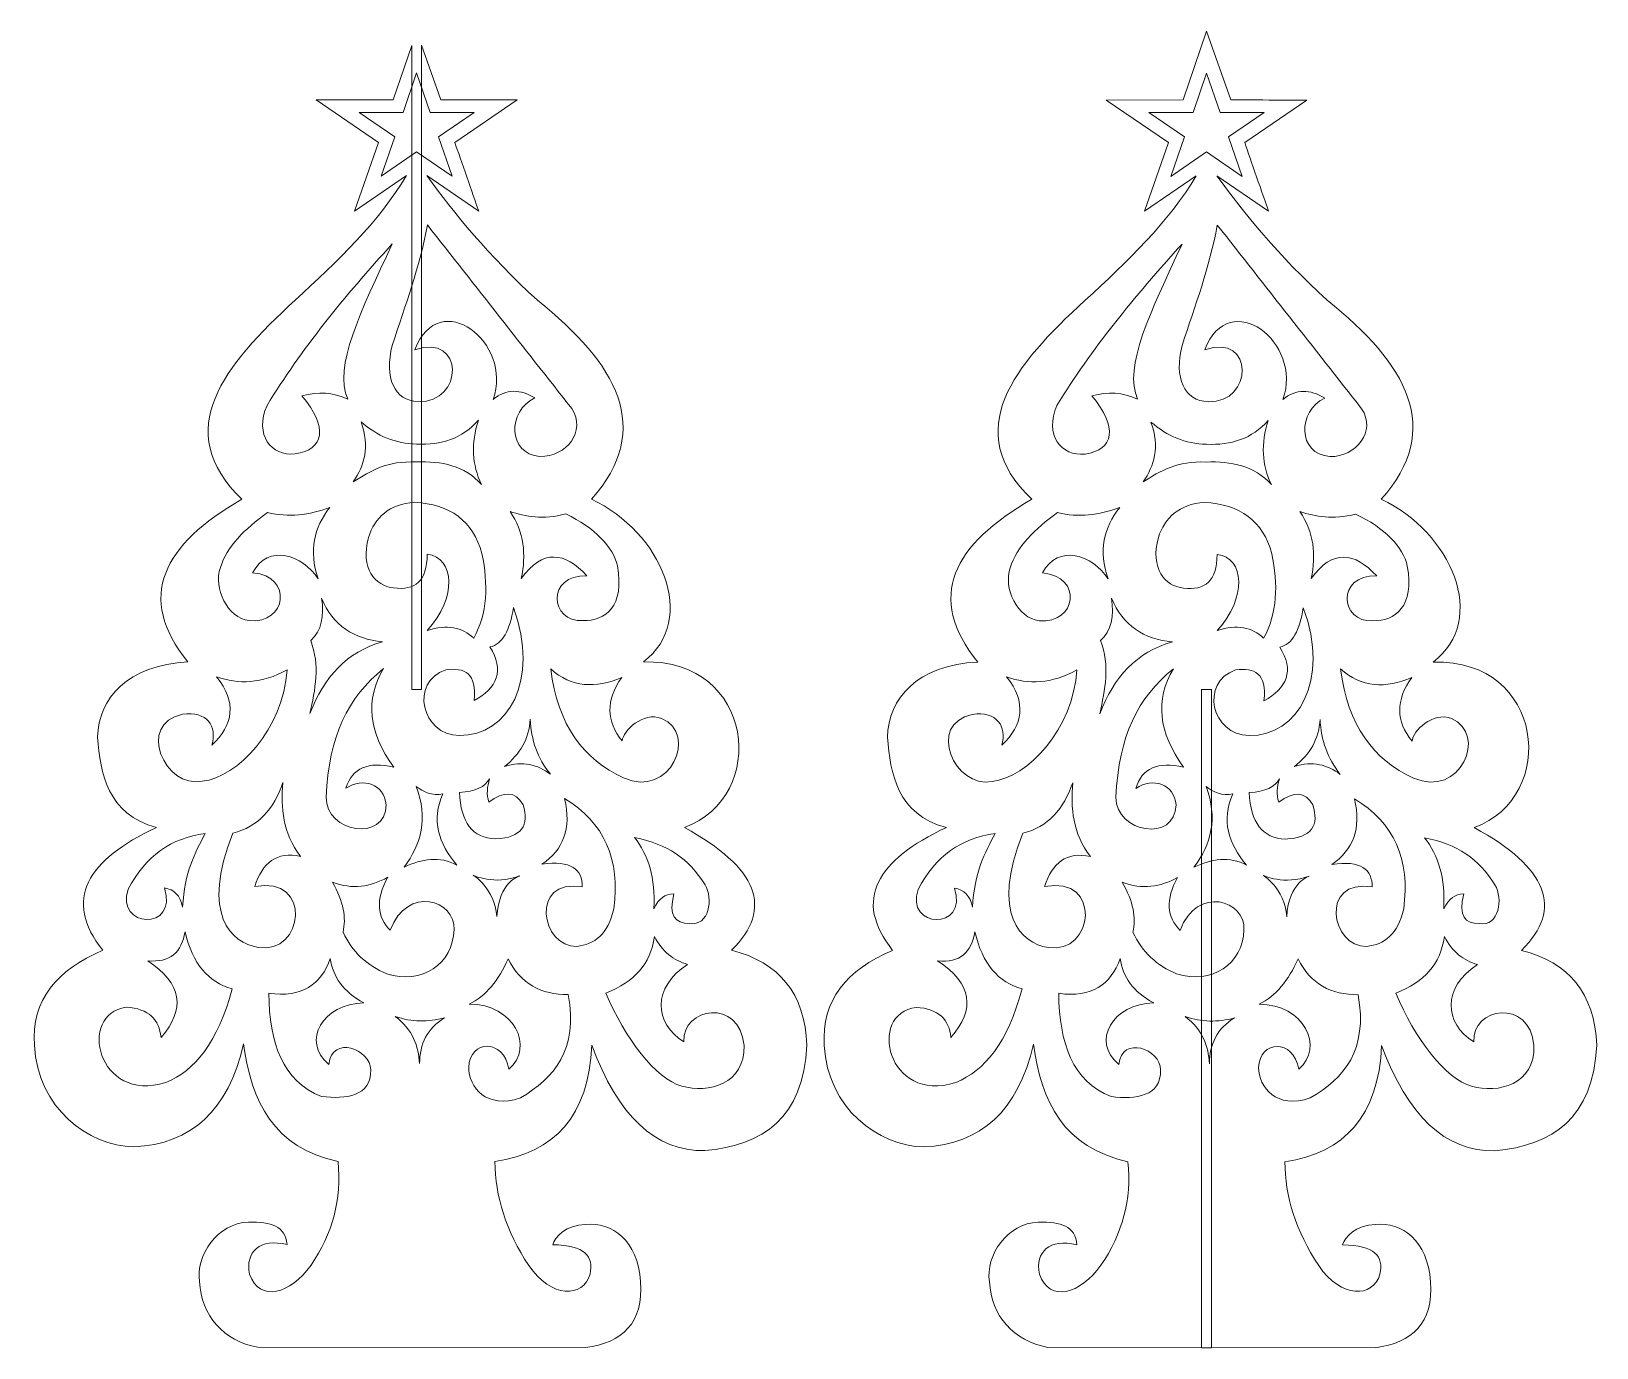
# Model space of a CAD drawing. Header units: centimetres. Extents: x -47.4 to 47.7, y -36.1 to 43.9.
import ezdxf

# ---------------------------------------------------------------- set-up
doc = ezdxf.new("R2010")
doc.units = ezdxf.units.CM
doc.header["$MEASUREMENT"] = 0
doc.layers.add('Capa 1', color=7, linetype='Continuous')

msp = doc.modelspace()

# ---------------------------------------------------------------- linework, layer by layer
at = {"layer": 'Capa 1', "color": 240, "lineweight": 9}
msp.add_lwpolyline([(23.72196, -36.0805), (24.32196, -36.0805), (24.32196, 3.9195), (23.72196, 3.9195), (23.72196, -36.0805)], close=True, dxfattribs=at)
for points, knots in [([(26.34141, 37.16217), (26.34141, 37.16217), (30.12198, 39.74125), (30.12198, 39.74125), (30.12198, 39.74125), (29.45701, 39.74125), (26.16256, 39.74825), (25.49759, 39.74825), (25.49759, 39.74825), (25.49759, 39.74825), (24.02196, 43.91951), (24.02196, 43.91951), (24.02196, 43.91951), (24.02196, 43.91951), (22.59374, 39.74825), (22.59374, 39.74825), (22.59374, 39.74825), (22.59374, 39.74825), (17.92195, 39.74125), (17.92195, 39.74125), (17.92195, 39.74125), (17.92195, 39.74125), (21.70251, 37.16217), (21.70251, 37.16217), (21.70251, 37.16217), (21.70251, 37.16217), (20.25196, 32.98071), (20.25196, 32.98071), (20.25196, 32.98071), (20.25196, 32.98071), (23.399, 35.14502), (23.399, 35.14502), (23.399, 35.14502), (21.74393, 32.34286), (19.19568, 29.92519), (16.64508, 27.57083), (16.64508, 27.57083), (12.31165, 23.62283), (9.05798, 19.64711), (13.4033, 15.47656), (13.4033, 15.47656), (8.62759, 12.74179), (6.91564, 9.53891), (10.11995, 5.58495), (10.11995, 5.58495), (6.47052, 5.40876), (4.66658, 3.38166), (4.63389, 1.01318), (4.63389, 1.01318), (4.7952, -1.18651), (5.22506, -3.66797), (8.20812, -4.47288), (8.20812, -4.47288), (4.01019, -6.44125), (2.49373, -8.85645), (4.94564, -11.93311), (4.94564, -11.93311), (2.14038, -13.12251), (0.60244, -14.96903), (0.78956, -17.71004), (0.78956, -17.71004), (0.98631, -21.50649), (4.05574, -23.8334), (6.83669, -23.88184), (6.83669, -23.88184), (10.33029, -23.70612), (12.56274, -21.68168), (13.50724, -17.62694), (13.50724, -17.62694), (13.96742, -21.13362), (15.3448, -23.9302), (19.24267, -24.77544), (19.24267, -24.77544), (19.4763, -27.06947), (18.91901, -29.16574), (17.60105, -31.0719), (17.60105, -31.0719), (16.33343, -32.83132), (14.50478, -33.36472), (13.86056, -31.61219), (13.86056, -31.61219), (13.60041, -30.26785), (14.48004, -29.40896), (16.14643, -29.82506), (16.14643, -29.82506), (16.04325, -28.68448), (15.176, -28.43036), (13.79822, -28.45353), (13.79822, -28.45353), (11.92311, -28.51671), (10.56829, -30.48229), (10.82661, -32.06936), (10.82661, -32.06936), (10.93773, -34.13465), (12.28638, -35.69091), (14.37747, -36.059), (14.37747, -36.059), (14.37747, -36.059), (34.29047, -36.08051), (34.29047, -36.08051), (34.29047, -36.08051), (36.51787, -35.78425), (37.81595, -34.58792), (37.63355, -32.06936), (37.63355, -32.06936), (37.45115, -29.5508), (35.89299, -28.43341), (34.28787, -28.59901), (34.28787, -28.59901), (33.07904, -28.61631), (32.42498, -29.36344), (32.29272, -29.83011), (32.29272, -29.83011), (34.24811, -29.86105), (34.79843, -30.5284), (34.55803, -31.61219), (34.55803, -31.61219), (34.14726, -33.07132), (32.19111, -33.09326), (30.83832, -31.0927), (30.83832, -31.0927), (29.44126, -28.99388), (28.79274, -26.87424), (28.78104, -24.77544), (28.78104, -24.77544), (32.40281, -24.24243), (34.47611, -22.01123), (34.66213, -17.71004), (34.66213, -17.71004), (36.24828, -21.9635), (38.51362, -24.17935), (41.54052, -24.11044), (41.54052, -24.11044), (45.07805, -23.79412), (47.52103, -22.12779), (47.73312, -17.71004), (47.73312, -17.71004), (47.62438, -14.53912), (46.04092, -12.66581), (43.16139, -11.93311), (43.16139, -11.93311), (45.74762, -9.39059), (44.74505, -6.90458), (40.29362, -4.47288), (40.29362, -4.47288), (45.43409, -2.59311), (44.5737, 5.78325), (37.79997, 5.58495), (37.79997, 5.58495), (41.18586, 8.18034), (38.89934, 13.4842), (34.64137, 15.47656), (34.64137, 15.47656), (38.46867, 19.76038), (36.17863, 23.73045), (31.35813, 27.57083), (31.35813, 27.57083), (28.34444, 30.33255), (26.32812, 32.82684), (24.64492, 35.14502), (24.64492, 35.14502), (24.64492, 35.14502), (27.79197, 32.98071), (27.79197, 32.98071), (27.79197, 32.98071), (27.43849, 34.01973), (26.6949, 36.12315), (26.34141, 37.16217)], [0, 0, 0, 0, 0.02325581, 0.02325581, 0.02325581, 0.02325581, 0.04651163, 0.04651163, 0.04651163, 0.04651163, 0.06976744, 0.06976744, 0.06976744, 0.06976744, 0.09302326, 0.09302326, 0.09302326, 0.09302326, 0.11627907, 0.11627907, 0.11627907, 0.11627907, 0.13953488, 0.13953488, 0.13953488, 0.13953488, 0.1627907, 0.1627907, 0.1627907, 0.1627907, 0.18604651, 0.18604651, 0.18604651, 0.18604651, 0.20930233, 0.20930233, 0.20930233, 0.20930233, 0.23255814, 0.23255814, 0.23255814, 0.23255814, 0.25581395, 0.25581395, 0.25581395, 0.25581395, 0.27906977, 0.27906977, 0.27906977, 0.27906977, 0.30232558, 0.30232558, 0.30232558, 0.30232558, 0.3255814, 0.3255814, 0.3255814, 0.3255814, 0.34883721, 0.34883721, 0.34883721, 0.34883721, 0.37209302, 0.37209302, 0.37209302, 0.37209302, 0.39534884, 0.39534884, 0.39534884, 0.39534884, 0.41860465, 0.41860465, 0.41860465, 0.41860465, 0.44186047, 0.44186047, 0.44186047, 0.44186047, 0.46511628, 0.46511628, 0.46511628, 0.46511628, 0.48837209, 0.48837209, 0.48837209, 0.48837209, 0.51162791, 0.51162791, 0.51162791, 0.51162791, 0.53488372, 0.53488372, 0.53488372, 0.53488372, 0.55813953, 0.55813953, 0.55813953, 0.55813953, 0.58139535, 0.58139535, 0.58139535, 0.58139535, 0.60465116, 0.60465116, 0.60465116, 0.60465116, 0.62790698, 0.62790698, 0.62790698, 0.62790698, 0.65116279, 0.65116279, 0.65116279, 0.65116279, 0.6744186, 0.6744186, 0.6744186, 0.6744186, 0.69767442, 0.69767442, 0.69767442, 0.69767442, 0.72093023, 0.72093023, 0.72093023, 0.72093023, 0.74418605, 0.74418605, 0.74418605, 0.74418605, 0.76744186, 0.76744186, 0.76744186, 0.76744186, 0.79069767, 0.79069767, 0.79069767, 0.79069767, 0.81395349, 0.81395349, 0.81395349, 0.81395349, 0.8372093, 0.8372093, 0.8372093, 0.8372093, 0.86046512, 0.86046512, 0.86046512, 0.86046512, 0.88372093, 0.88372093, 0.88372093, 0.88372093, 0.90697674, 0.90697674, 0.90697674, 0.90697674, 0.93023256, 0.93023256, 0.93023256, 0.93023256, 0.95348837, 0.95348837, 0.95348837, 0.95348837, 1, 1, 1, 1]), ([(-24.28307, 43.04971), (-24.28307, 43.04971), (-25.41129, 39.75463), (-25.41129, 39.75463), (-25.41129, 39.75463), (-25.41129, 39.75463), (-30.08308, 39.74763), (-30.08308, 39.74763), (-30.08308, 39.74763), (-30.08308, 39.74763), (-26.30252, 37.16855), (-26.30252, 37.16855), (-26.30252, 37.16855), (-26.30252, 37.16855), (-27.75307, 32.98709), (-27.75307, 32.98709), (-27.75307, 32.98709), (-27.75307, 32.98709), (-24.60603, 35.1514), (-24.60603, 35.1514), (-24.60603, 35.1514), (-26.2611, 32.34924), (-28.80935, 29.93157), (-31.35995, 27.57721), (-31.35995, 27.57721), (-35.69338, 23.62921), (-38.94705, 19.65349), (-34.60173, 15.48294), (-34.60173, 15.48294), (-39.37744, 12.74817), (-41.08939, 9.54529), (-37.88508, 5.59133), (-37.88508, 5.59133), (-41.53451, 5.41514), (-43.33845, 3.38804), (-43.37114, 1.01956), (-43.37114, 1.01956), (-43.20983, -1.18013), (-42.77997, -3.66159), (-39.79691, -4.4665), (-39.79691, -4.4665), (-43.99484, -6.43487), (-45.5113, -8.85007), (-43.05939, -11.92673), (-43.05939, -11.92673), (-45.86465, -13.11613), (-47.40259, -14.96265), (-47.21547, -17.70366), (-47.21547, -17.70366), (-47.01872, -21.50011), (-43.94929, -23.82702), (-41.16834, -23.87546), (-41.16834, -23.87546), (-37.67474, -23.69974), (-35.44229, -21.6753), (-34.49779, -17.62056), (-34.49779, -17.62056), (-34.03761, -21.12724), (-32.66023, -23.92382), (-28.76236, -24.76906), (-28.76236, -24.76906), (-28.52873, -27.06309), (-29.08602, -29.15936), (-30.40398, -31.06552), (-30.40398, -31.06552), (-31.6716, -32.82494), (-33.50025, -33.35834), (-34.14447, -31.60581), (-34.14447, -31.60581), (-34.40462, -30.26147), (-33.52499, -29.40258), (-31.8586, -29.81868), (-31.8586, -29.81868), (-31.96178, -28.6781), (-32.82903, -28.42398), (-34.20681, -28.44715), (-34.20681, -28.44715), (-36.08192, -28.51033), (-37.43674, -30.47591), (-37.17842, -32.06298), (-37.17842, -32.06298), (-37.0673, -34.12827), (-35.71865, -35.68453), (-33.62756, -36.05262), (-33.62756, -36.05262), (-33.62756, -36.05262), (-13.71456, -36.07413), (-13.71456, -36.07413), (-13.71456, -36.07413), (-11.48716, -35.77787), (-10.18908, -34.58154), (-10.37148, -32.06298), (-10.37148, -32.06298), (-10.55388, -29.54442), (-12.11204, -28.42703), (-13.71716, -28.59263), (-13.71716, -28.59263), (-14.92599, -28.60993), (-15.58005, -29.35706), (-15.71231, -29.82373), (-15.71231, -29.82373), (-13.75692, -29.85467), (-13.2066, -30.52202), (-13.447, -31.60581), (-13.447, -31.60581), (-13.85777, -33.06494), (-15.81392, -33.08688), (-17.16671, -31.08632), (-17.16671, -31.08632), (-18.56377, -28.9875), (-19.21229, -26.86786), (-19.22399, -24.76906), (-19.22399, -24.76906), (-15.60222, -24.23605), (-13.52892, -22.00485), (-13.3429, -17.70366), (-13.3429, -17.70366), (-11.75675, -21.95712), (-9.49141, -24.17297), (-6.46451, -24.10406), (-6.46451, -24.10406), (-2.92698, -23.78774), (-0.484, -22.12141), (-0.27191, -17.70366), (-0.27191, -17.70366), (-0.38065, -14.53274), (-1.96411, -12.65943), (-4.84364, -11.92673), (-4.84364, -11.92673), (-2.25741, -9.38421), (-3.25998, -6.8982), (-7.71141, -4.4665), (-7.71141, -4.4665), (-2.57094, -2.58673), (-3.43133, 5.78963), (-10.20506, 5.59133), (-10.20506, 5.59133), (-6.81917, 8.18672), (-9.10569, 13.49058), (-13.36366, 15.48294), (-13.36366, 15.48294), (-9.53636, 19.76676), (-11.8264, 23.73683), (-16.6469, 27.57721), (-16.6469, 27.57721), (-19.66059, 30.33893), (-21.67691, 32.83322), (-23.36011, 35.1514), (-23.36011, 35.1514), (-23.36011, 35.1514), (-20.21306, 32.98709), (-20.21306, 32.98709), (-20.21306, 32.98709), (-20.56654, 34.02611), (-21.31013, 36.12953), (-21.66362, 37.16855), (-21.66362, 37.16855), (-21.66362, 37.16855), (-17.88305, 39.74763), (-17.88305, 39.74763), (-17.88305, 39.74763), (-18.54802, 39.74763), (-21.84247, 39.75463), (-22.50744, 39.75463), (-22.50744, 39.75463), (-22.50744, 39.75463), (-23.68306, 43.07783), (-23.68306, 43.07783)], [0, 0, 0, 0, 0.02325581, 0.02325581, 0.02325581, 0.02325581, 0.04651163, 0.04651163, 0.04651163, 0.04651163, 0.06976744, 0.06976744, 0.06976744, 0.06976744, 0.09302326, 0.09302326, 0.09302326, 0.09302326, 0.11627907, 0.11627907, 0.11627907, 0.11627907, 0.13953488, 0.13953488, 0.13953488, 0.13953488, 0.1627907, 0.1627907, 0.1627907, 0.1627907, 0.18604651, 0.18604651, 0.18604651, 0.18604651, 0.20930233, 0.20930233, 0.20930233, 0.20930233, 0.23255814, 0.23255814, 0.23255814, 0.23255814, 0.25581395, 0.25581395, 0.25581395, 0.25581395, 0.27906977, 0.27906977, 0.27906977, 0.27906977, 0.30232558, 0.30232558, 0.30232558, 0.30232558, 0.3255814, 0.3255814, 0.3255814, 0.3255814, 0.34883721, 0.34883721, 0.34883721, 0.34883721, 0.37209302, 0.37209302, 0.37209302, 0.37209302, 0.39534884, 0.39534884, 0.39534884, 0.39534884, 0.41860465, 0.41860465, 0.41860465, 0.41860465, 0.44186047, 0.44186047, 0.44186047, 0.44186047, 0.46511628, 0.46511628, 0.46511628, 0.46511628, 0.48837209, 0.48837209, 0.48837209, 0.48837209, 0.51162791, 0.51162791, 0.51162791, 0.51162791, 0.53488372, 0.53488372, 0.53488372, 0.53488372, 0.55813953, 0.55813953, 0.55813953, 0.55813953, 0.58139535, 0.58139535, 0.58139535, 0.58139535, 0.60465116, 0.60465116, 0.60465116, 0.60465116, 0.62790698, 0.62790698, 0.62790698, 0.62790698, 0.65116279, 0.65116279, 0.65116279, 0.65116279, 0.6744186, 0.6744186, 0.6744186, 0.6744186, 0.69767442, 0.69767442, 0.69767442, 0.69767442, 0.72093023, 0.72093023, 0.72093023, 0.72093023, 0.74418605, 0.74418605, 0.74418605, 0.74418605, 0.76744186, 0.76744186, 0.76744186, 0.76744186, 0.79069767, 0.79069767, 0.79069767, 0.79069767, 0.81395349, 0.81395349, 0.81395349, 0.81395349, 0.8372093, 0.8372093, 0.8372093, 0.8372093, 0.86046512, 0.86046512, 0.86046512, 0.86046512, 0.88372093, 0.88372093, 0.88372093, 0.88372093, 0.90697674, 0.90697674, 0.90697674, 0.90697674, 0.93023256, 0.93023256, 0.93023256, 0.93023256, 0.95348837, 0.95348837, 0.95348837, 0.95348837, 1, 1, 1, 1]), ([(-23.68306, 43.07783), (-23.68306, 43.07783), (-23.68306, 3.92655), (-23.68306, 3.92655), (-23.68306, 3.92655), (-23.68306, 3.92655), (-24.28307, 3.92655), (-24.28307, 3.92655), (-24.28307, 3.92655), (-24.28307, 3.92655), (-24.28307, 43.04971), (-24.28307, 43.04971)], [0, 0, 0, 0, 0.25, 0.25, 0.25, 0.25, 0.5, 0.5, 0.5, 0.5, 1, 1, 1, 1]), ([(-23.98283, 41.38666), (-23.98283, 41.38666), (-23.16057, 38.98515), (-23.16057, 38.98515), (-23.16057, 38.98515), (-23.16057, 38.98515), (-20.48384, 38.99), (-20.48384, 38.99), (-20.48384, 38.99), (-20.48384, 38.99), (-22.65238, 37.51063), (-22.65238, 37.51063), (-22.65238, 37.51063), (-22.65238, 37.51063), (-21.82033, 35.11212), (-21.82033, 35.11212), (-21.82033, 35.11212), (-21.82033, 35.11212), (-23.98283, 36.59933), (-23.98283, 36.59933), (-23.98283, 36.59933), (-23.98283, 36.59933), (-26.14533, 35.11212), (-26.14533, 35.11212), (-26.14533, 35.11212), (-26.14533, 35.11212), (-25.31329, 37.51063), (-25.31329, 37.51063), (-25.31329, 37.51063), (-25.31329, 37.51063), (-27.48183, 38.99), (-27.48183, 38.99), (-27.48183, 38.99), (-27.48183, 38.99), (-24.8051, 38.98515), (-24.8051, 38.98515), (-24.8051, 38.98515), (-24.8051, 38.98515), (-23.98283, 41.38666), (-23.98283, 41.38666)], [0, 0, 0, 0, 0.09090909, 0.09090909, 0.09090909, 0.09090909, 0.18181818, 0.18181818, 0.18181818, 0.18181818, 0.27272727, 0.27272727, 0.27272727, 0.27272727, 0.36363636, 0.36363636, 0.36363636, 0.36363636, 0.45454545, 0.45454545, 0.45454545, 0.45454545, 0.54545455, 0.54545455, 0.54545455, 0.54545455, 0.63636364, 0.63636364, 0.63636364, 0.63636364, 0.72727273, 0.72727273, 0.72727273, 0.72727273, 0.81818182, 0.81818182, 0.81818182, 0.81818182, 1, 1, 1, 1]), ([(24.0222, 41.38028), (24.0222, 41.38028), (24.84446, 38.97877), (24.84446, 38.97877), (24.84446, 38.97877), (24.84446, 38.97877), (27.52119, 38.98362), (27.52119, 38.98362), (27.52119, 38.98362), (27.52119, 38.98362), (25.35265, 37.50425), (25.35265, 37.50425), (25.35265, 37.50425), (25.35265, 37.50425), (26.1847, 35.10574), (26.1847, 35.10574), (26.1847, 35.10574), (26.1847, 35.10574), (24.0222, 36.59295), (24.0222, 36.59295), (24.0222, 36.59295), (24.0222, 36.59295), (21.8597, 35.10574), (21.8597, 35.10574), (21.8597, 35.10574), (21.8597, 35.10574), (22.69174, 37.50425), (22.69174, 37.50425), (22.69174, 37.50425), (22.69174, 37.50425), (20.5232, 38.98362), (20.5232, 38.98362), (20.5232, 38.98362), (20.5232, 38.98362), (23.19993, 38.97877), (23.19993, 38.97877), (23.19993, 38.97877), (23.19993, 38.97877), (24.0222, 41.38028), (24.0222, 41.38028)], [0, 0, 0, 0, 0.09090909, 0.09090909, 0.09090909, 0.09090909, 0.18181818, 0.18181818, 0.18181818, 0.18181818, 0.27272727, 0.27272727, 0.27272727, 0.27272727, 0.36363636, 0.36363636, 0.36363636, 0.36363636, 0.45454545, 0.45454545, 0.45454545, 0.45454545, 0.54545455, 0.54545455, 0.54545455, 0.54545455, 0.63636364, 0.63636364, 0.63636364, 0.63636364, 0.72727273, 0.72727273, 0.72727273, 0.72727273, 0.81818182, 0.81818182, 0.81818182, 0.81818182, 1, 1, 1, 1]), ([(-23.32766, 32.14989), (-20.40452, 28.43016), (-17.4814, 24.71041), (-14.55826, 20.99067), (-14.55826, 20.99067), (-13.65017, 19.61717), (-14.87738, 18.06256), (-16.49085, 18.08139), (-16.49085, 18.08139), (-18.46978, 18.22735), (-18.46929, 20.85258), (-16.80255, 21.63486), (-16.80255, 21.63486), (-17.68469, 22.17748), (-18.53885, 22.2005), (-19.33779, 21.55174), (-19.33779, 21.55174), (-18.1066, 25.00467), (-22.59024, 28.46911), (-24.09652, 24.56482), (-24.09652, 24.56482), (-21.05563, 25.63154), (-21.12142, 21.3057), (-23.87831, 21.41656), (-23.87831, 21.41656), (-25.35492, 21.45739), (-25.96558, 22.87539), (-25.46802, 24.83496), (-25.46802, 24.83496), (-24.66458, 27.29376), (-23.81156, 29.55502), (-23.32766, 32.14989)], [0, 0, 0, 0, 0.11111111, 0.11111111, 0.11111111, 0.11111111, 0.22222222, 0.22222222, 0.22222222, 0.22222222, 0.33333333, 0.33333333, 0.33333333, 0.33333333, 0.44444444, 0.44444444, 0.44444444, 0.44444444, 0.55555556, 0.55555556, 0.55555556, 0.55555556, 0.66666667, 0.66666667, 0.66666667, 0.66666667, 0.77777778, 0.77777778, 0.77777778, 0.77777778, 1, 1, 1, 1]), ([(24.67737, 32.14351), (27.60051, 28.42378), (30.52363, 24.70403), (33.44677, 20.98429), (33.44677, 20.98429), (34.35486, 19.61079), (33.12765, 18.05618), (31.51418, 18.07501), (31.51418, 18.07501), (29.53525, 18.22097), (29.53574, 20.8462), (31.20248, 21.62848), (31.20248, 21.62848), (30.32034, 22.1711), (29.46618, 22.19412), (28.66724, 21.54536), (28.66724, 21.54536), (29.89843, 24.99829), (25.41479, 28.46273), (23.90851, 24.55844), (23.90851, 24.55844), (26.9494, 25.62516), (26.88361, 21.29932), (24.12672, 21.41018), (24.12672, 21.41018), (22.65011, 21.45101), (22.03945, 22.86901), (22.53701, 24.82858), (22.53701, 24.82858), (23.34045, 27.28738), (24.19347, 29.54864), (24.67737, 32.14351)], [0, 0, 0, 0, 0.11111111, 0.11111111, 0.11111111, 0.11111111, 0.22222222, 0.22222222, 0.22222222, 0.22222222, 0.33333333, 0.33333333, 0.33333333, 0.33333333, 0.44444444, 0.44444444, 0.44444444, 0.44444444, 0.55555556, 0.55555556, 0.55555556, 0.55555556, 0.66666667, 0.66666667, 0.66666667, 0.66666667, 0.77777778, 0.77777778, 0.77777778, 0.77777778, 1, 1, 1, 1]), ([(-25.46797, 30.99702), (-28.36242, 27.82337), (-31.01068, 24.58402), (-33.07364, 21.18862), (-33.07364, 21.18862), (-33.86707, 19.40803), (-32.81005, 18.06296), (-31.36963, 18.23777), (-31.36963, 18.23777), (-29.59417, 18.47838), (-29.3561, 19.87425), (-30.95404, 21.77046), (-30.95404, 21.77046), (-29.924, 22.03059), (-29.1218, 22.00069), (-28.16944, 21.56267), (-28.16944, 21.56267), (-29.05493, 23.53348), (-27.38579, 26.8748), (-25.46797, 30.99702)], [0, 0, 0, 0, 0.16666667, 0.16666667, 0.16666667, 0.16666667, 0.33333333, 0.33333333, 0.33333333, 0.33333333, 0.5, 0.5, 0.5, 0.5, 0.66666667, 0.66666667, 0.66666667, 0.66666667, 1, 1, 1, 1]), ([(22.53706, 30.99064), (19.64261, 27.81699), (16.99435, 24.57764), (14.93139, 21.18224), (14.93139, 21.18224), (14.13796, 19.40165), (15.19498, 18.05658), (16.6354, 18.23139), (16.6354, 18.23139), (18.41086, 18.472), (18.64893, 19.86787), (17.05099, 21.76408), (17.05099, 21.76408), (18.08103, 22.02421), (18.88323, 21.99431), (19.83559, 21.55629), (19.83559, 21.55629), (18.9501, 23.5271), (20.61924, 26.86842), (22.53706, 30.99064)], [0, 0, 0, 0, 0.16666667, 0.16666667, 0.16666667, 0.16666667, 0.33333333, 0.33333333, 0.33333333, 0.33333333, 0.5, 0.5, 0.5, 0.5, 0.66666667, 0.66666667, 0.66666667, 0.66666667, 1, 1, 1, 1]), ([(-27.35938, 20.17976), (-26.81495, 18.6477), (-27.16193, 17.52079), (-27.83733, 16.54315), (-27.83733, 16.54315), (-26.76669, 17.21326), (-25.80385, 17.82029), (-23.99294, 17.74843), (-23.99294, 17.74843), (-22.51272, 17.81094), (-21.05135, 17.53027), (-20.04463, 16.3769), (-20.04463, 16.3769), (-20.62164, 17.57998), (-20.69068, 18.86789), (-20.23167, 20.28364), (-20.23167, 20.28364), (-21.23435, 19.15704), (-22.4708, 18.76419), (-23.99294, 18.82901), (-23.99294, 18.82901), (-25.25598, 18.85656), (-26.37342, 19.32097), (-27.35938, 20.17976)], [0, 0, 0, 0, 0.14285714, 0.14285714, 0.14285714, 0.14285714, 0.28571429, 0.28571429, 0.28571429, 0.28571429, 0.42857143, 0.42857143, 0.42857143, 0.42857143, 0.57142857, 0.57142857, 0.57142857, 0.57142857, 0.71428571, 0.71428571, 0.71428571, 0.71428571, 1, 1, 1, 1]), ([(20.64565, 20.17338), (21.19008, 18.64132), (20.8431, 17.51441), (20.1677, 16.53677), (20.1677, 16.53677), (21.23834, 17.20688), (22.20118, 17.81391), (24.01209, 17.74205), (24.01209, 17.74205), (25.49231, 17.80456), (26.95368, 17.52389), (27.9604, 16.37052), (27.9604, 16.37052), (27.38339, 17.5736), (27.31435, 18.86151), (27.77336, 20.27726), (27.77336, 20.27726), (26.77068, 19.15066), (25.53423, 18.75781), (24.01209, 18.82263), (24.01209, 18.82263), (22.74905, 18.85018), (21.63161, 19.31459), (20.64565, 20.17338)], [0, 0, 0, 0, 0.14285714, 0.14285714, 0.14285714, 0.14285714, 0.28571429, 0.28571429, 0.28571429, 0.28571429, 0.42857143, 0.42857143, 0.42857143, 0.42857143, 0.57142857, 0.57142857, 0.57142857, 0.57142857, 0.71428571, 0.71428571, 0.71428571, 0.71428571, 1, 1, 1, 1]), ([(-23.33819, 12.13755), (-23.3602, 10.4928), (-24.06391, 9.93894), (-25.38126, 10.08823), (-25.38126, 10.08823), (-26.5109, 10.20682), (-27.42453, 11.27779), (-26.91245, 13.15581), (-26.91245, 13.15581), (-26.51729, 14.38352), (-25.66601, 15.17686), (-24.10707, 15.29622), (-24.10707, 15.29622), (-21.95583, 15.17952), (-20.55753, 14.17997), (-20.01332, 12.17912), (-20.01332, 12.17912), (-19.6257, 10.29198), (-19.68043, 8.54557), (-20.51203, 7.04631), (-20.51203, 7.04631), (-21.21484, 7.70375), (-22.13659, 7.89893), (-23.33819, 7.50349), (-23.33819, 7.50349), (-21.51804, 9.4866), (-21.66029, 11.93463), (-23.33819, 12.13755)], [0, 0, 0, 0, 0.125, 0.125, 0.125, 0.125, 0.25, 0.25, 0.25, 0.25, 0.375, 0.375, 0.375, 0.375, 0.5, 0.5, 0.5, 0.5, 0.625, 0.625, 0.625, 0.625, 0.75, 0.75, 0.75, 0.75, 1, 1, 1, 1]), ([(24.66684, 12.13117), (24.64483, 10.48642), (23.94112, 9.93256), (22.62377, 10.08185), (22.62377, 10.08185), (21.49413, 10.20044), (20.5805, 11.27141), (21.09258, 13.14943), (21.09258, 13.14943), (21.48774, 14.37714), (22.33902, 15.17048), (23.89796, 15.28984), (23.89796, 15.28984), (26.0492, 15.17314), (27.4475, 14.17359), (27.99171, 12.17274), (27.99171, 12.17274), (28.37933, 10.2856), (28.3246, 8.53919), (27.493, 7.03993), (27.493, 7.03993), (26.79019, 7.69737), (25.86844, 7.89255), (24.66684, 7.49711), (24.66684, 7.49711), (26.48699, 9.48022), (26.34474, 11.92825), (24.66684, 12.13117)], [0, 0, 0, 0, 0.125, 0.125, 0.125, 0.125, 0.25, 0.25, 0.25, 0.25, 0.375, 0.375, 0.375, 0.375, 0.5, 0.5, 0.5, 0.5, 0.625, 0.625, 0.625, 0.625, 0.75, 0.75, 0.75, 0.75, 1, 1, 1, 1]), ([(-29.26067, 14.98459), (-30.21895, 13.76923), (-30.5606, 12.3556), (-29.96723, 10.64145), (-29.96723, 10.64145), (-30.92312, 12.11689), (-33.00119, 12.80262), (-33.95708, 11.0155), (-33.95708, 11.0155), (-31.4565, 10.79383), (-31.89537, 7.88843), (-34.15352, 8.10315), (-34.15352, 8.10315), (-35.47446, 8.24996), (-36.36169, 10.10303), (-35.91043, 11.32718), (-35.91043, 11.32718), (-35.53009, 12.59334), (-34.4275, 13.68375), (-33.0427, 14.67284), (-33.0427, 14.67284), (-31.78201, 14.3675), (-30.52132, 14.5141), (-29.26067, 14.98459)], [0, 0, 0, 0, 0.14285714, 0.14285714, 0.14285714, 0.14285714, 0.28571429, 0.28571429, 0.28571429, 0.28571429, 0.42857143, 0.42857143, 0.42857143, 0.42857143, 0.57142857, 0.57142857, 0.57142857, 0.57142857, 0.71428571, 0.71428571, 0.71428571, 0.71428571, 1, 1, 1, 1]), ([(-18.3094, 14.73507), (-17.45223, 13.49711), (-17.31703, 12.12165), (-17.62362, 10.66207), (-17.62362, 10.66207), (-16.32344, 12.47268), (-14.9894, 12.28727), (-13.63377, 10.82832), (-13.63377, 10.82832), (-16.12743, 10.91838), (-15.87807, 7.97445), (-13.88313, 8.10605), (-13.88313, 8.10605), (-12.50548, 8.06689), (-11.32631, 8.99024), (-11.78431, 11.43095), (-11.78431, 11.43095), (-12.01482, 12.5637), (-13.16774, 13.75472), (-14.92215, 14.58959), (-14.92215, 14.58959), (-16.32681, 14.22476), (-17.34957, 14.43274), (-18.3094, 14.73507)], [0, 0, 0, 0, 0.14285714, 0.14285714, 0.14285714, 0.14285714, 0.28571429, 0.28571429, 0.28571429, 0.28571429, 0.42857143, 0.42857143, 0.42857143, 0.42857143, 0.57142857, 0.57142857, 0.57142857, 0.57142857, 0.71428571, 0.71428571, 0.71428571, 0.71428571, 1, 1, 1, 1]), ([(18.74436, 14.97821), (17.78608, 13.76285), (17.44443, 12.34922), (18.0378, 10.63507), (18.0378, 10.63507), (17.08191, 12.11051), (15.00384, 12.79624), (14.04795, 11.00912), (14.04795, 11.00912), (16.54853, 10.78745), (16.10966, 7.88205), (13.85151, 8.09677), (13.85151, 8.09677), (12.53057, 8.24358), (11.64334, 10.09665), (12.0946, 11.3208), (12.0946, 11.3208), (12.47494, 12.58696), (13.57753, 13.67737), (14.96233, 14.66646), (14.96233, 14.66646), (16.22302, 14.36112), (17.48371, 14.50772), (18.74436, 14.97821)], [0, 0, 0, 0, 0.14285714, 0.14285714, 0.14285714, 0.14285714, 0.28571429, 0.28571429, 0.28571429, 0.28571429, 0.42857143, 0.42857143, 0.42857143, 0.42857143, 0.57142857, 0.57142857, 0.57142857, 0.57142857, 0.71428571, 0.71428571, 0.71428571, 0.71428571, 1, 1, 1, 1]), ([(29.69563, 14.72869), (30.5528, 13.49073), (30.688, 12.11527), (30.38141, 10.65569), (30.38141, 10.65569), (31.68159, 12.4663), (33.01563, 12.28089), (34.37126, 10.82194), (34.37126, 10.82194), (31.8776, 10.912), (32.12696, 7.96807), (34.1219, 8.09967), (34.1219, 8.09967), (35.49955, 8.06051), (36.67872, 8.98386), (36.22072, 11.42457), (36.22072, 11.42457), (35.99021, 12.55732), (34.83729, 13.74834), (33.08288, 14.58321), (33.08288, 14.58321), (31.67822, 14.21838), (30.65546, 14.42636), (29.69563, 14.72869)], [0, 0, 0, 0, 0.14285714, 0.14285714, 0.14285714, 0.14285714, 0.28571429, 0.28571429, 0.28571429, 0.28571429, 0.42857143, 0.42857143, 0.42857143, 0.42857143, 0.57142857, 0.57142857, 0.57142857, 0.57142857, 0.71428571, 0.71428571, 0.71428571, 0.71428571, 1, 1, 1, 1]), ([(-29.75953, 9.47746), (-29.60185, 8.39089), (-29.75091, 7.48843), (-30.4245, 6.90068), (-30.4245, 6.90068), (-29.83316, 5.38049), (-30.15792, 3.91759), (-30.46607, 2.45365), (-30.46607, 2.45365), (-29.62478, 4.66611), (-28.23191, 6.21214), (-26.06061, 6.81755), (-26.06061, 6.81755), (-27.79603, 6.99019), (-29.07698, 7.80857), (-29.75953, 9.47746)], [0, 0, 0, 0, 0.2, 0.2, 0.2, 0.2, 0.4, 0.4, 0.4, 0.4, 0.6, 0.6, 0.6, 0.6, 1, 1, 1, 1]), ([(-18.10167, 8.89578), (-18.31889, 7.5255), (-18.76422, 6.65714), (-19.53552, 6.50601), (-19.53552, 6.50601), (-18.61578, 5.09155), (-19.11145, 3.97899), (-20.49142, 3.24346), (-20.49142, 3.24346), (-20.31677, 4.90968), (-21.07335, 5.27628), (-22.21621, 5.11368), (-22.21621, 5.11368), (-24.41894, 4.35863), (-23.69162, 1.15151), (-21.38499, 1.12383), (-21.38499, 1.12383), (-18.44259, 1.1002), (-16.46542, 4.45848), (-18.10167, 8.89578)], [0, 0, 0, 0, 0.16666667, 0.16666667, 0.16666667, 0.16666667, 0.33333333, 0.33333333, 0.33333333, 0.33333333, 0.5, 0.5, 0.5, 0.5, 0.66666667, 0.66666667, 0.66666667, 0.66666667, 1, 1, 1, 1]), ([(18.2455, 9.47108), (18.40318, 8.38451), (18.25412, 7.48205), (17.58053, 6.8943), (17.58053, 6.8943), (18.17187, 5.37411), (17.84711, 3.91121), (17.53896, 2.44727), (17.53896, 2.44727), (18.38025, 4.65973), (19.77312, 6.20576), (21.94442, 6.81117), (21.94442, 6.81117), (20.209, 6.98381), (18.92805, 7.80219), (18.2455, 9.47108)], [0, 0, 0, 0, 0.2, 0.2, 0.2, 0.2, 0.4, 0.4, 0.4, 0.4, 0.6, 0.6, 0.6, 0.6, 1, 1, 1, 1]), ([(29.90336, 8.8894), (29.68614, 7.51912), (29.24081, 6.65076), (28.46951, 6.49963), (28.46951, 6.49963), (29.38925, 5.08517), (28.89358, 3.97261), (27.51361, 3.23708), (27.51361, 3.23708), (27.68826, 4.9033), (26.93168, 5.2699), (25.78882, 5.1073), (25.78882, 5.1073), (23.58609, 4.35225), (24.31341, 1.14513), (26.62004, 1.11745), (26.62004, 1.11745), (29.56244, 1.09382), (31.53961, 4.4521), (29.90336, 8.8894)], [0, 0, 0, 0, 0.16666667, 0.16666667, 0.16666667, 0.16666667, 0.33333333, 0.33333333, 0.33333333, 0.33333333, 0.5, 0.5, 0.5, 0.5, 0.66666667, 0.66666667, 0.66666667, 0.66666667, 1, 1, 1, 1]), ([(-31.85835, 5.11344), (-33.40337, 4.26638), (-34.81578, 4.2149), (-36.13914, 4.69783), (-36.13914, 4.69783), (-34.90993, 3.13952), (-35.11012, 1.76759), (-36.43007, 0.54173), (-36.43007, 0.54173), (-36.0973, 1.68096), (-36.72122, 2.63046), (-38.21721, 2.41197), (-38.21721, 2.41197), (-41.02949, 1.83015), (-39.29084, -2.1182), (-37.01193, -1.66103), (-37.01193, -1.66103), (-34.85227, -1.42192), (-32.0992, 1.50773), (-31.85835, 5.11344)], [0, 0, 0, 0, 0.16666667, 0.16666667, 0.16666667, 0.16666667, 0.33333333, 0.33333333, 0.33333333, 0.33333333, 0.5, 0.5, 0.5, 0.5, 0.66666667, 0.66666667, 0.66666667, 0.66666667, 1, 1, 1, 1]), ([(-25.99833, 5.18665), (-27.11949, 3.30243), (-26.9136, 1.30771), (-25.3749, -0.79816), (-25.3749, -0.79816), (-26.91839, -0.44447), (-27.90434, -0.83317), (-28.28419, -2.08654), (-28.28419, -2.08654), (-27.23633, -1.38792), (-25.95166, -1.82921), (-25.83208, -3.08402), (-25.83208, -3.08402), (-25.88059, -5.39066), (-29.48254, -4.78803), (-29.48946, -2.62684), (-29.48946, -2.62684), (-29.31612, 1.13429), (-28.16671, 3.42057), (-25.99833, 5.18665)], [0, 0, 0, 0, 0.16666667, 0.16666667, 0.16666667, 0.16666667, 0.33333333, 0.33333333, 0.33333333, 0.33333333, 0.5, 0.5, 0.5, 0.5, 0.66666667, 0.66666667, 0.66666667, 0.66666667, 1, 1, 1, 1]), ([(-11.51429, 4.65657), (-13.11159, 3.96896), (-14.57185, 4.03498), (-15.83665, 5.17609), (-15.83665, 5.17609), (-15.41137, 1.74125), (-13.83064, -0.34551), (-11.41041, -1.45293), (-11.41041, -1.45293), (-8.54961, -2.7275), (-6.87333, 1.22437), (-9.09338, 2.16292), (-9.09338, 2.16292), (-10.23861, 2.6032), (-11.43616, 1.4005), (-11.49351, 0.79139), (-11.49351, 0.79139), (-12.47343, 1.98821), (-12.50147, 3.26584), (-11.51429, 4.65657)], [0, 0, 0, 0, 0.16666667, 0.16666667, 0.16666667, 0.16666667, 0.33333333, 0.33333333, 0.33333333, 0.33333333, 0.5, 0.5, 0.5, 0.5, 0.66666667, 0.66666667, 0.66666667, 0.66666667, 1, 1, 1, 1]), ([(16.14668, 5.10706), (14.60166, 4.26), (13.18925, 4.20852), (11.86589, 4.69145), (11.86589, 4.69145), (13.0951, 3.13314), (12.89491, 1.76121), (11.57496, 0.53535), (11.57496, 0.53535), (11.90773, 1.67458), (11.28381, 2.62408), (9.78782, 2.40559), (9.78782, 2.40559), (6.97554, 1.82377), (8.71419, -2.12458), (10.9931, -1.66741), (10.9931, -1.66741), (13.15276, -1.4283), (15.90583, 1.50135), (16.14668, 5.10706)], [0, 0, 0, 0, 0.16666667, 0.16666667, 0.16666667, 0.16666667, 0.33333333, 0.33333333, 0.33333333, 0.33333333, 0.5, 0.5, 0.5, 0.5, 0.66666667, 0.66666667, 0.66666667, 0.66666667, 1, 1, 1, 1]), ([(22.0067, 5.18027), (20.88554, 3.29605), (21.09143, 1.30133), (22.63013, -0.80454), (22.63013, -0.80454), (21.08664, -0.45085), (20.10069, -0.83955), (19.72084, -2.09292), (19.72084, -2.09292), (20.7687, -1.3943), (22.05337, -1.83559), (22.17295, -3.0904), (22.17295, -3.0904), (22.12444, -5.39704), (18.52249, -4.79441), (18.51557, -2.63322), (18.51557, -2.63322), (18.68891, 1.12791), (19.83832, 3.41419), (22.0067, 5.18027)], [0, 0, 0, 0, 0.16666667, 0.16666667, 0.16666667, 0.16666667, 0.33333333, 0.33333333, 0.33333333, 0.33333333, 0.5, 0.5, 0.5, 0.5, 0.66666667, 0.66666667, 0.66666667, 0.66666667, 1, 1, 1, 1]), ([(36.49074, 4.65019), (34.89344, 3.96258), (33.43318, 4.0286), (32.16838, 5.16971), (32.16838, 5.16971), (32.59366, 1.73487), (34.17439, -0.35189), (36.59462, -1.45931), (36.59462, -1.45931), (39.45542, -2.73388), (41.1317, 1.21799), (38.91165, 2.15654), (38.91165, 2.15654), (37.76642, 2.59682), (36.56887, 1.39412), (36.51152, 0.78501), (36.51152, 0.78501), (35.5316, 1.98183), (35.50356, 3.25946), (36.49074, 4.65019)], [0, 0, 0, 0, 0.16666667, 0.16666667, 0.16666667, 0.16666667, 0.33333333, 0.33333333, 0.33333333, 0.33333333, 0.5, 0.5, 0.5, 0.5, 0.66666667, 0.66666667, 0.66666667, 0.66666667, 1, 1, 1, 1]), ([(-17.08351, 2.11111), (-17.14347, 0.92546), (-17.69544, -0.01422), (-18.64205, -0.75662), (-18.64205, -0.75662), (-17.53531, -0.41018), (-16.63166, -0.63895), (-15.85745, -1.23458), (-15.85745, -1.23458), (-16.6359, -0.26158), (-17.02552, 0.86102), (-17.08351, 2.11111)], [0, 0, 0, 0, 0.25, 0.25, 0.25, 0.25, 0.5, 0.5, 0.5, 0.5, 1, 1, 1, 1]), ([(30.92152, 2.10473), (30.86156, 0.91908), (30.30959, -0.0206), (29.36298, -0.763), (29.36298, -0.763), (30.46972, -0.41656), (31.37337, -0.64533), (32.14758, -1.24096), (32.14758, -1.24096), (31.36913, -0.26796), (30.97951, 0.85464), (30.92152, 2.10473)], [0, 0, 0, 0, 0.25, 0.25, 0.25, 0.25, 0.5, 0.5, 0.5, 0.5, 1, 1, 1, 1]), ([(-32.1182, -1.73808), (-32.23299, -3.27749), (-32.14494, -4.79842), (-31.03761, -6.22669), (-31.03761, -6.22669), (-32.4906, -5.90337), (-33.36675, -6.60543), (-33.82221, -8.05537), (-33.82221, -8.05537), (-30.29991, -7.34436), (-30.81943, -12.2298), (-33.61439, -11.7543), (-33.61439, -11.7543), (-35.26273, -11.48925), (-37.1121, -9.74101), (-35.15215, -4.8136), (-35.15215, -4.8136), (-33.61851, -4.42685), (-32.65435, -3.34398), (-32.1182, -1.73808)], [0, 0, 0, 0, 0.16666667, 0.16666667, 0.16666667, 0.16666667, 0.33333333, 0.33333333, 0.33333333, 0.33333333, 0.5, 0.5, 0.5, 0.5, 0.66666667, 0.66666667, 0.66666667, 0.66666667, 1, 1, 1, 1]), ([(-19.55645, -1.50453), (-19.81935, -1.9949), (-20.40181, -2.28868), (-21.38513, -2.33575), (-21.38513, -2.33575), (-21.3037, -4.14827), (-20.59382, -5.12273), (-19.1824, -5.16192), (-19.1824, -5.16192), (-17.57485, -5.08376), (-17.13259, -4.32574), (-17.51997, -3.08385), (-17.51997, -3.08385), (-17.98181, -2.2494), (-18.69282, -2.25581), (-19.59801, -2.9176), (-19.59801, -2.9176), (-19.74881, -2.46516), (-19.69671, -1.98475), (-19.55645, -1.50453)], [0, 0, 0, 0, 0.16666667, 0.16666667, 0.16666667, 0.16666667, 0.33333333, 0.33333333, 0.33333333, 0.33333333, 0.5, 0.5, 0.5, 0.5, 0.66666667, 0.66666667, 0.66666667, 0.66666667, 1, 1, 1, 1]), ([(15.88683, -1.74446), (15.77204, -3.28387), (15.86009, -4.8048), (16.96742, -6.23307), (16.96742, -6.23307), (15.51443, -5.90975), (14.63828, -6.61181), (14.18282, -8.06175), (14.18282, -8.06175), (17.70512, -7.35074), (17.1856, -12.23618), (14.39064, -11.76068), (14.39064, -11.76068), (12.7423, -11.49563), (10.89293, -9.74739), (12.85288, -4.81998), (12.85288, -4.81998), (14.38652, -4.43323), (15.35068, -3.35036), (15.88683, -1.74446)], [0, 0, 0, 0, 0.16666667, 0.16666667, 0.16666667, 0.16666667, 0.33333333, 0.33333333, 0.33333333, 0.33333333, 0.5, 0.5, 0.5, 0.5, 0.66666667, 0.66666667, 0.66666667, 0.66666667, 1, 1, 1, 1]), ([(28.44858, -1.51091), (28.18568, -2.00128), (27.60322, -2.29506), (26.6199, -2.34213), (26.6199, -2.34213), (26.70133, -4.15465), (27.41121, -5.12911), (28.82263, -5.1683), (28.82263, -5.1683), (30.43018, -5.09014), (30.87244, -4.33212), (30.48506, -3.09023), (30.48506, -3.09023), (30.02322, -2.25578), (29.31221, -2.26219), (28.40702, -2.92398), (28.40702, -2.92398), (28.25622, -2.47154), (28.30832, -1.99113), (28.44858, -1.51091)], [0, 0, 0, 0, 0.16666667, 0.16666667, 0.16666667, 0.16666667, 0.33333333, 0.33333333, 0.33333333, 0.33333333, 0.5, 0.5, 0.5, 0.5, 0.66666667, 0.66666667, 0.66666667, 0.66666667, 1, 1, 1, 1]), ([(-24.00352, -1.96687), (-23.56884, -2.3211), (-23.04489, -2.55333), (-22.38263, -2.42402), (-22.38263, -2.42402), (-23.10474, -4.01618), (-22.65809, -5.43128), (-21.5514, -6.74638), (-21.5514, -6.74638), (-22.58682, -6.19281), (-23.66076, -6.37145), (-24.75161, -6.87107), (-24.75161, -6.87107), (-23.68503, -5.49169), (-23.29679, -3.90037), (-24.00352, -1.96687)], [0, 0, 0, 0, 0.2, 0.2, 0.2, 0.2, 0.4, 0.4, 0.4, 0.4, 0.6, 0.6, 0.6, 0.6, 1, 1, 1, 1]), ([(-14.99501, -2.71449), (-12.57718, -4.16512), (-11.59433, -6.40359), (-12.00262, -9.40583), (-12.00262, -9.40583), (-12.34752, -10.9742), (-13.18152, -11.56439), (-14.24691, -11.69169), (-14.24691, -11.69169), (-16.40117, -11.77482), (-17.1631, -7.53559), (-13.91442, -8.07587), (-13.91442, -8.07587), (-13.9165, -7.00723), (-14.59103, -6.44294), (-16.36651, -6.70436), (-16.36651, -6.70436), (-15.08516, -5.82634), (-14.55852, -4.53453), (-14.99501, -2.71449)], [0, 0, 0, 0, 0.16666667, 0.16666667, 0.16666667, 0.16666667, 0.33333333, 0.33333333, 0.33333333, 0.33333333, 0.5, 0.5, 0.5, 0.5, 0.66666667, 0.66666667, 0.66666667, 0.66666667, 1, 1, 1, 1]), ([(24.00151, -1.97325), (24.43619, -2.32748), (24.96014, -2.55971), (25.6224, -2.4304), (25.6224, -2.4304), (24.90029, -4.02256), (25.34694, -5.43766), (26.45363, -6.75276), (26.45363, -6.75276), (25.41821, -6.19919), (24.34427, -6.37783), (23.25342, -6.87745), (23.25342, -6.87745), (24.32, -5.49807), (24.70824, -3.90675), (24.00151, -1.97325)], [0, 0, 0, 0, 0.2, 0.2, 0.2, 0.2, 0.4, 0.4, 0.4, 0.4, 0.6, 0.6, 0.6, 0.6, 1, 1, 1, 1]), ([(33.01002, -2.72087), (35.42785, -4.1715), (36.4107, -6.40997), (36.00241, -9.41221), (36.00241, -9.41221), (35.65751, -10.98058), (34.82351, -11.57077), (33.75812, -11.69807), (33.75812, -11.69807), (31.60386, -11.7812), (30.84193, -7.54197), (34.09061, -8.08225), (34.09061, -8.08225), (34.08853, -7.01361), (33.414, -6.44932), (31.63852, -6.71074), (31.63852, -6.71074), (32.91987, -5.83272), (33.44651, -4.54091), (33.01002, -2.72087)], [0, 0, 0, 0, 0.16666667, 0.16666667, 0.16666667, 0.16666667, 0.33333333, 0.33333333, 0.33333333, 0.33333333, 0.5, 0.5, 0.5, 0.5, 0.66666667, 0.66666667, 0.66666667, 0.66666667, 1, 1, 1, 1]), ([(-36.83545, -4.83457), (-38.8794, -5.1007), (-40.46456, -6.18242), (-41.51107, -8.22181), (-41.51107, -8.22181), (-42.33537, -10.58385), (-38.44246, -10.78474), (-39.30832, -8.13864), (-39.30832, -8.13864), (-38.7257, -8.23018), (-38.34626, -8.60116), (-38.20696, -9.30235), (-38.20696, -9.30235), (-38.08974, -7.17089), (-37.45846, -6.01053), (-36.83545, -4.83457)], [0, 0, 0, 0, 0.2, 0.2, 0.2, 0.2, 0.4, 0.4, 0.4, 0.4, 0.6, 0.6, 0.6, 0.6, 1, 1, 1, 1]), ([(-10.73502, -5.08345), (-8.71999, -5.49141), (-7.47185, -6.32409), (-6.45425, -7.95118), (-6.45425, -7.95118), (-5.95059, -8.7624), (-6.18871, -10.49949), (-7.41014, -10.29936), (-7.41014, -10.29936), (-8.2691, -10.29938), (-8.69159, -9.84223), (-8.34525, -8.49148), (-8.34525, -8.49148), (-8.91734, -8.53766), (-9.22942, -8.74748), (-9.57131, -9.40581), (-9.57131, -9.40581), (-9.45748, -7.52232), (-9.90679, -6.13569), (-10.73502, -5.08345)], [0, 0, 0, 0, 0.16666667, 0.16666667, 0.16666667, 0.16666667, 0.33333333, 0.33333333, 0.33333333, 0.33333333, 0.5, 0.5, 0.5, 0.5, 0.66666667, 0.66666667, 0.66666667, 0.66666667, 1, 1, 1, 1]), ([(11.16958, -4.84095), (9.12563, -5.10708), (7.54047, -6.1888), (6.49396, -8.22819), (6.49396, -8.22819), (5.66966, -10.59023), (9.56257, -10.79112), (8.69671, -8.14502), (8.69671, -8.14502), (9.27933, -8.23656), (9.65877, -8.60754), (9.79807, -9.30873), (9.79807, -9.30873), (9.91529, -7.17727), (10.54657, -6.01691), (11.16958, -4.84095)], [0, 0, 0, 0, 0.2, 0.2, 0.2, 0.2, 0.4, 0.4, 0.4, 0.4, 0.6, 0.6, 0.6, 0.6, 1, 1, 1, 1]), ([(37.27001, -5.08983), (39.28504, -5.49779), (40.53318, -6.33047), (41.55078, -7.95756), (41.55078, -7.95756), (42.05444, -8.76878), (41.81632, -10.50587), (40.59489, -10.30574), (40.59489, -10.30574), (39.73593, -10.30576), (39.31344, -9.84861), (39.65978, -8.49786), (39.65978, -8.49786), (39.08769, -8.54404), (38.77561, -8.75386), (38.43372, -9.41219), (38.43372, -9.41219), (38.54755, -7.5287), (38.09824, -6.14207), (37.27001, -5.08983)], [0, 0, 0, 0, 0.16666667, 0.16666667, 0.16666667, 0.16666667, 0.33333333, 0.33333333, 0.33333333, 0.33333333, 0.5, 0.5, 0.5, 0.5, 0.66666667, 0.66666667, 0.66666667, 0.66666667, 1, 1, 1, 1]), ([(-25.73858, -7.49426), (-26.78389, -8.07787), (-27.89344, -8.25445), (-29.10502, -7.78518), (-29.10502, -7.78518), (-28.43091, -8.96268), (-28.24819, -9.96845), (-28.45942, -10.81846), (-28.45942, -10.81846), (-27.89848, -12.03681), (-26.99223, -12.8591), (-25.80093, -13.35438), (-25.80093, -13.35438), (-23.66931, -14.0243), (-21.77449, -12.77456), (-21.70715, -10.67369), (-21.70715, -10.67369), (-21.6055, -8.89854), (-24.54203, -7.93327), (-25.59311, -10.71525), (-25.59311, -10.71525), (-26.38218, -9.90613), (-26.50108, -8.85754), (-25.73858, -7.49426)], [0, 0, 0, 0, 0.14285714, 0.14285714, 0.14285714, 0.14285714, 0.28571429, 0.28571429, 0.28571429, 0.28571429, 0.42857143, 0.42857143, 0.42857143, 0.42857143, 0.57142857, 0.57142857, 0.57142857, 0.57142857, 0.71428571, 0.71428571, 0.71428571, 0.71428571, 1, 1, 1, 1]), ([(22.26645, -7.50064), (21.22114, -8.08425), (20.11159, -8.26083), (18.90001, -7.79156), (18.90001, -7.79156), (19.57412, -8.96906), (19.75684, -9.97483), (19.54561, -10.82484), (19.54561, -10.82484), (20.10655, -12.04319), (21.0128, -12.86548), (22.2041, -13.36076), (22.2041, -13.36076), (24.33572, -14.03068), (26.23054, -12.78094), (26.29788, -10.68007), (26.29788, -10.68007), (26.39953, -8.90492), (23.463, -7.93965), (22.41192, -10.72163), (22.41192, -10.72163), (21.62285, -9.91251), (21.50395, -8.86392), (22.26645, -7.50064)], [0, 0, 0, 0, 0.14285714, 0.14285714, 0.14285714, 0.14285714, 0.28571429, 0.28571429, 0.28571429, 0.28571429, 0.42857143, 0.42857143, 0.42857143, 0.42857143, 0.57142857, 0.57142857, 0.57142857, 0.57142857, 0.71428571, 0.71428571, 0.71428571, 0.71428571, 1, 1, 1, 1]), ([(-40.32654, -12.56486), (-38.96391, -12.69947), (-38.26044, -12.04929), (-38.06146, -10.7985), (-38.06146, -10.7985), (-37.61548, -12.74852), (-36.63718, -13.87051), (-35.19374, -14.26887), (-35.19374, -14.26887), (-36.0576, -17.54651), (-37.4745, -19.23426), (-39.22512, -19.96269), (-39.22512, -19.96269), (-43.39508, -21.26494), (-44.61418, -15.79273), (-41.63565, -15.39095), (-41.63565, -15.39095), (-40.25279, -15.47122), (-39.62434, -16.14192), (-39.51605, -17.21965), (-39.51605, -17.21965), (-38.01507, -15.50459), (-38.2255, -13.94744), (-40.32654, -12.56486)], [0, 0, 0, 0, 0.14285714, 0.14285714, 0.14285714, 0.14285714, 0.28571429, 0.28571429, 0.28571429, 0.28571429, 0.42857143, 0.42857143, 0.42857143, 0.42857143, 0.57142857, 0.57142857, 0.57142857, 0.57142857, 0.71428571, 0.71428571, 0.71428571, 0.71428571, 1, 1, 1, 1]), ([(-9.52977, -11.08852), (-9.06124, -12.00521), (-8.37047, -12.54085), (-7.51405, -12.79252), (-7.51405, -12.79252), (-9.6891, -14.19175), (-9.55748, -16.35987), (-7.74265, -17.48895), (-7.74265, -17.48895), (-7.87425, -15.40398), (-4.3485, -14.79438), (-4.08527, -17.71752), (-4.08527, -17.71752), (-4.0163, -20.07084), (-6.2655, -20.65327), (-7.87373, -20.17946), (-7.87373, -20.17946), (-9.45169, -19.76868), (-11.33201, -17.26572), (-12.48034, -14.53411), (-12.48034, -14.53411), (-10.72783, -13.80679), (-9.78606, -12.81332), (-9.52977, -11.08852)], [0, 0, 0, 0, 0.14285714, 0.14285714, 0.14285714, 0.14285714, 0.28571429, 0.28571429, 0.28571429, 0.28571429, 0.42857143, 0.42857143, 0.42857143, 0.42857143, 0.57142857, 0.57142857, 0.57142857, 0.57142857, 0.71428571, 0.71428571, 0.71428571, 0.71428571, 1, 1, 1, 1]), ([(7.67849, -12.57124), (9.04112, -12.70585), (9.74459, -12.05567), (9.94357, -10.80488), (9.94357, -10.80488), (10.38955, -12.7549), (11.36785, -13.87689), (12.81129, -14.27525), (12.81129, -14.27525), (11.94743, -17.55289), (10.53053, -19.24064), (8.77991, -19.96907), (8.77991, -19.96907), (4.60995, -21.27132), (3.39085, -15.79911), (6.36938, -15.39733), (6.36938, -15.39733), (7.75224, -15.4776), (8.38069, -16.1483), (8.48898, -17.22603), (8.48898, -17.22603), (9.98996, -15.51097), (9.77953, -13.95382), (7.67849, -12.57124)], [0, 0, 0, 0, 0.14285714, 0.14285714, 0.14285714, 0.14285714, 0.28571429, 0.28571429, 0.28571429, 0.28571429, 0.42857143, 0.42857143, 0.42857143, 0.42857143, 0.57142857, 0.57142857, 0.57142857, 0.57142857, 0.71428571, 0.71428571, 0.71428571, 0.71428571, 1, 1, 1, 1]), ([(38.47526, -11.0949), (38.94379, -12.01159), (39.63456, -12.54723), (40.49098, -12.7989), (40.49098, -12.7989), (38.31593, -14.19813), (38.44755, -16.36625), (40.26238, -17.49533), (40.26238, -17.49533), (40.13078, -15.41036), (43.65653, -14.80076), (43.91976, -17.7239), (43.91976, -17.7239), (43.98873, -20.07722), (41.73953, -20.65965), (40.1313, -20.18584), (40.1313, -20.18584), (38.55334, -19.77506), (36.67302, -17.2721), (35.52469, -14.54049), (35.52469, -14.54049), (37.2772, -13.81317), (38.21897, -12.8197), (38.47526, -11.0949)], [0, 0, 0, 0, 0.14285714, 0.14285714, 0.14285714, 0.14285714, 0.28571429, 0.28571429, 0.28571429, 0.28571429, 0.42857143, 0.42857143, 0.42857143, 0.42857143, 0.57142857, 0.57142857, 0.57142857, 0.57142857, 0.71428571, 0.71428571, 0.71428571, 0.71428571, 1, 1, 1, 1]), ([(-29.22962, -12.41868), (-29.79584, -14.01527), (-30.96306, -14.82588), (-32.97011, -14.53831), (-32.97011, -14.53831), (-32.92913, -17.55827), (-32.13879, -19.90022), (-29.76992, -20.81404), (-29.76992, -20.81404), (-28.29394, -20.99598), (-26.73552, -20.80579), (-26.77753, -19.19312), (-26.77753, -19.19312), (-26.77061, -17.9255), (-29.13264, -17.07352), (-29.31275, -18.86066), (-29.31275, -18.86066), (-31.03754, -17.46835), (-29.67212, -15.15731), (-27.19315, -15.12015), (-27.19315, -15.12015), (-28.44922, -14.45054), (-29.08186, -13.53157), (-29.22962, -12.41868)], [0, 0, 0, 0, 0.14285714, 0.14285714, 0.14285714, 0.14285714, 0.28571429, 0.28571429, 0.28571429, 0.28571429, 0.42857143, 0.42857143, 0.42857143, 0.42857143, 0.57142857, 0.57142857, 0.57142857, 0.57142857, 0.71428571, 0.71428571, 0.71428571, 0.71428571, 1, 1, 1, 1]), ([(-18.42372, -12.43941), (-18.99652, -13.76733), (-19.77659, -14.70659), (-20.7927, -15.20325), (-20.7927, -15.20325), (-18.06181, -15.18219), (-16.79744, -17.82185), (-18.38216, -19.15156), (-18.38216, -19.15156), (-18.68003, -17.28824), (-20.76778, -17.34482), (-20.81627, -19.05573), (-20.81627, -19.05573), (-20.82131, -20.21944), (-19.73415, -21.62269), (-17.67562, -20.89714), (-17.67562, -20.89714), (-15.61476, -19.69177), (-14.16454, -17.99021), (-14.76634, -14.62139), (-14.76634, -14.62139), (-16.40984, -14.63677), (-17.66683, -13.97564), (-18.42372, -12.43941)], [0, 0, 0, 0, 0.14285714, 0.14285714, 0.14285714, 0.14285714, 0.28571429, 0.28571429, 0.28571429, 0.28571429, 0.42857143, 0.42857143, 0.42857143, 0.42857143, 0.57142857, 0.57142857, 0.57142857, 0.57142857, 0.71428571, 0.71428571, 0.71428571, 0.71428571, 1, 1, 1, 1]), ([(18.77541, -12.42506), (18.20919, -14.02165), (17.04197, -14.83226), (15.03492, -14.54469), (15.03492, -14.54469), (15.0759, -17.56465), (15.86624, -19.9066), (18.23511, -20.82042), (18.23511, -20.82042), (19.71109, -21.00236), (21.26951, -20.81217), (21.2275, -19.1995), (21.2275, -19.1995), (21.23442, -17.93188), (18.87239, -17.0799), (18.69228, -18.86704), (18.69228, -18.86704), (16.96749, -17.47473), (18.33291, -15.16369), (20.81188, -15.12653), (20.81188, -15.12653), (19.55581, -14.45692), (18.92317, -13.53795), (18.77541, -12.42506)], [0, 0, 0, 0, 0.14285714, 0.14285714, 0.14285714, 0.14285714, 0.28571429, 0.28571429, 0.28571429, 0.28571429, 0.42857143, 0.42857143, 0.42857143, 0.42857143, 0.57142857, 0.57142857, 0.57142857, 0.57142857, 0.71428571, 0.71428571, 0.71428571, 0.71428571, 1, 1, 1, 1]), ([(29.58131, -12.44579), (29.00851, -13.77371), (28.22844, -14.71297), (27.21233, -15.20963), (27.21233, -15.20963), (29.94322, -15.18857), (31.20759, -17.82823), (29.62287, -19.15794), (29.62287, -19.15794), (29.325, -17.29462), (27.23725, -17.3512), (27.18876, -19.06211), (27.18876, -19.06211), (27.18372, -20.22582), (28.27088, -21.62907), (30.32941, -20.90352), (30.32941, -20.90352), (32.39027, -19.69815), (33.84049, -17.99659), (33.23869, -14.62777), (33.23869, -14.62777), (31.59519, -14.64315), (30.3382, -13.98202), (29.58131, -12.44579)], [0, 0, 0, 0, 0.14285714, 0.14285714, 0.14285714, 0.14285714, 0.28571429, 0.28571429, 0.28571429, 0.28571429, 0.42857143, 0.42857143, 0.42857143, 0.42857143, 0.57142857, 0.57142857, 0.57142857, 0.57142857, 0.71428571, 0.71428571, 0.71428571, 0.71428571, 1, 1, 1, 1]), ([(-25.28129, -15.95135), (-24.28381, -16.2922), (-23.28636, -16.30318), (-22.2889, -16.03448), (-22.2889, -16.03448), (-23.3447, -16.67315), (-23.80296, -17.62627), (-23.80588, -18.81908), (-23.80588, -18.81908), (-23.86919, -17.7441), (-24.22015, -16.74909), (-25.28129, -15.95135)], [0, 0, 0, 0, 0.25, 0.25, 0.25, 0.25, 0.5, 0.5, 0.5, 0.5, 1, 1, 1, 1]), ([(22.72374, -15.95773), (23.72122, -16.29858), (24.71867, -16.30956), (25.71613, -16.04086), (25.71613, -16.04086), (24.66033, -16.67953), (24.20207, -17.63265), (24.19915, -18.82546), (24.19915, -18.82546), (24.13584, -17.75048), (23.78488, -16.75547), (22.72374, -15.95773)], [0, 0, 0, 0, 0.25, 0.25, 0.25, 0.25, 0.5, 0.5, 0.5, 0.5, 1, 1, 1, 1])]:
    msp.add_open_spline(points, degree=3, knots=knots, dxfattribs=at)
for points in [[(-20.54339, -7.36943), (-20.54339, -7.36943), (-19.25502, -8.1175), (-19.10954, -9.88386)], [(-20.54339, -7.36943), (-20.54339, -7.36943), (-19.27577, -7.99286), (-17.73802, -7.41099)], [(-17.73802, -7.41099), (-17.73802, -7.41099), (-18.98488, -7.76424), (-19.10954, -9.88386)], [(27.46164, -7.37581), (27.46164, -7.37581), (28.75001, -8.12388), (28.89549, -9.89024)], [(27.46164, -7.37581), (27.46164, -7.37581), (28.72926, -7.99924), (30.26701, -7.41737)], [(30.26701, -7.41737), (30.26701, -7.41737), (29.02015, -7.77062), (28.89549, -9.89024)]]:
    msp.add_open_spline(points, degree=3, dxfattribs=at)

doc.saveas('drawing.dxf')
